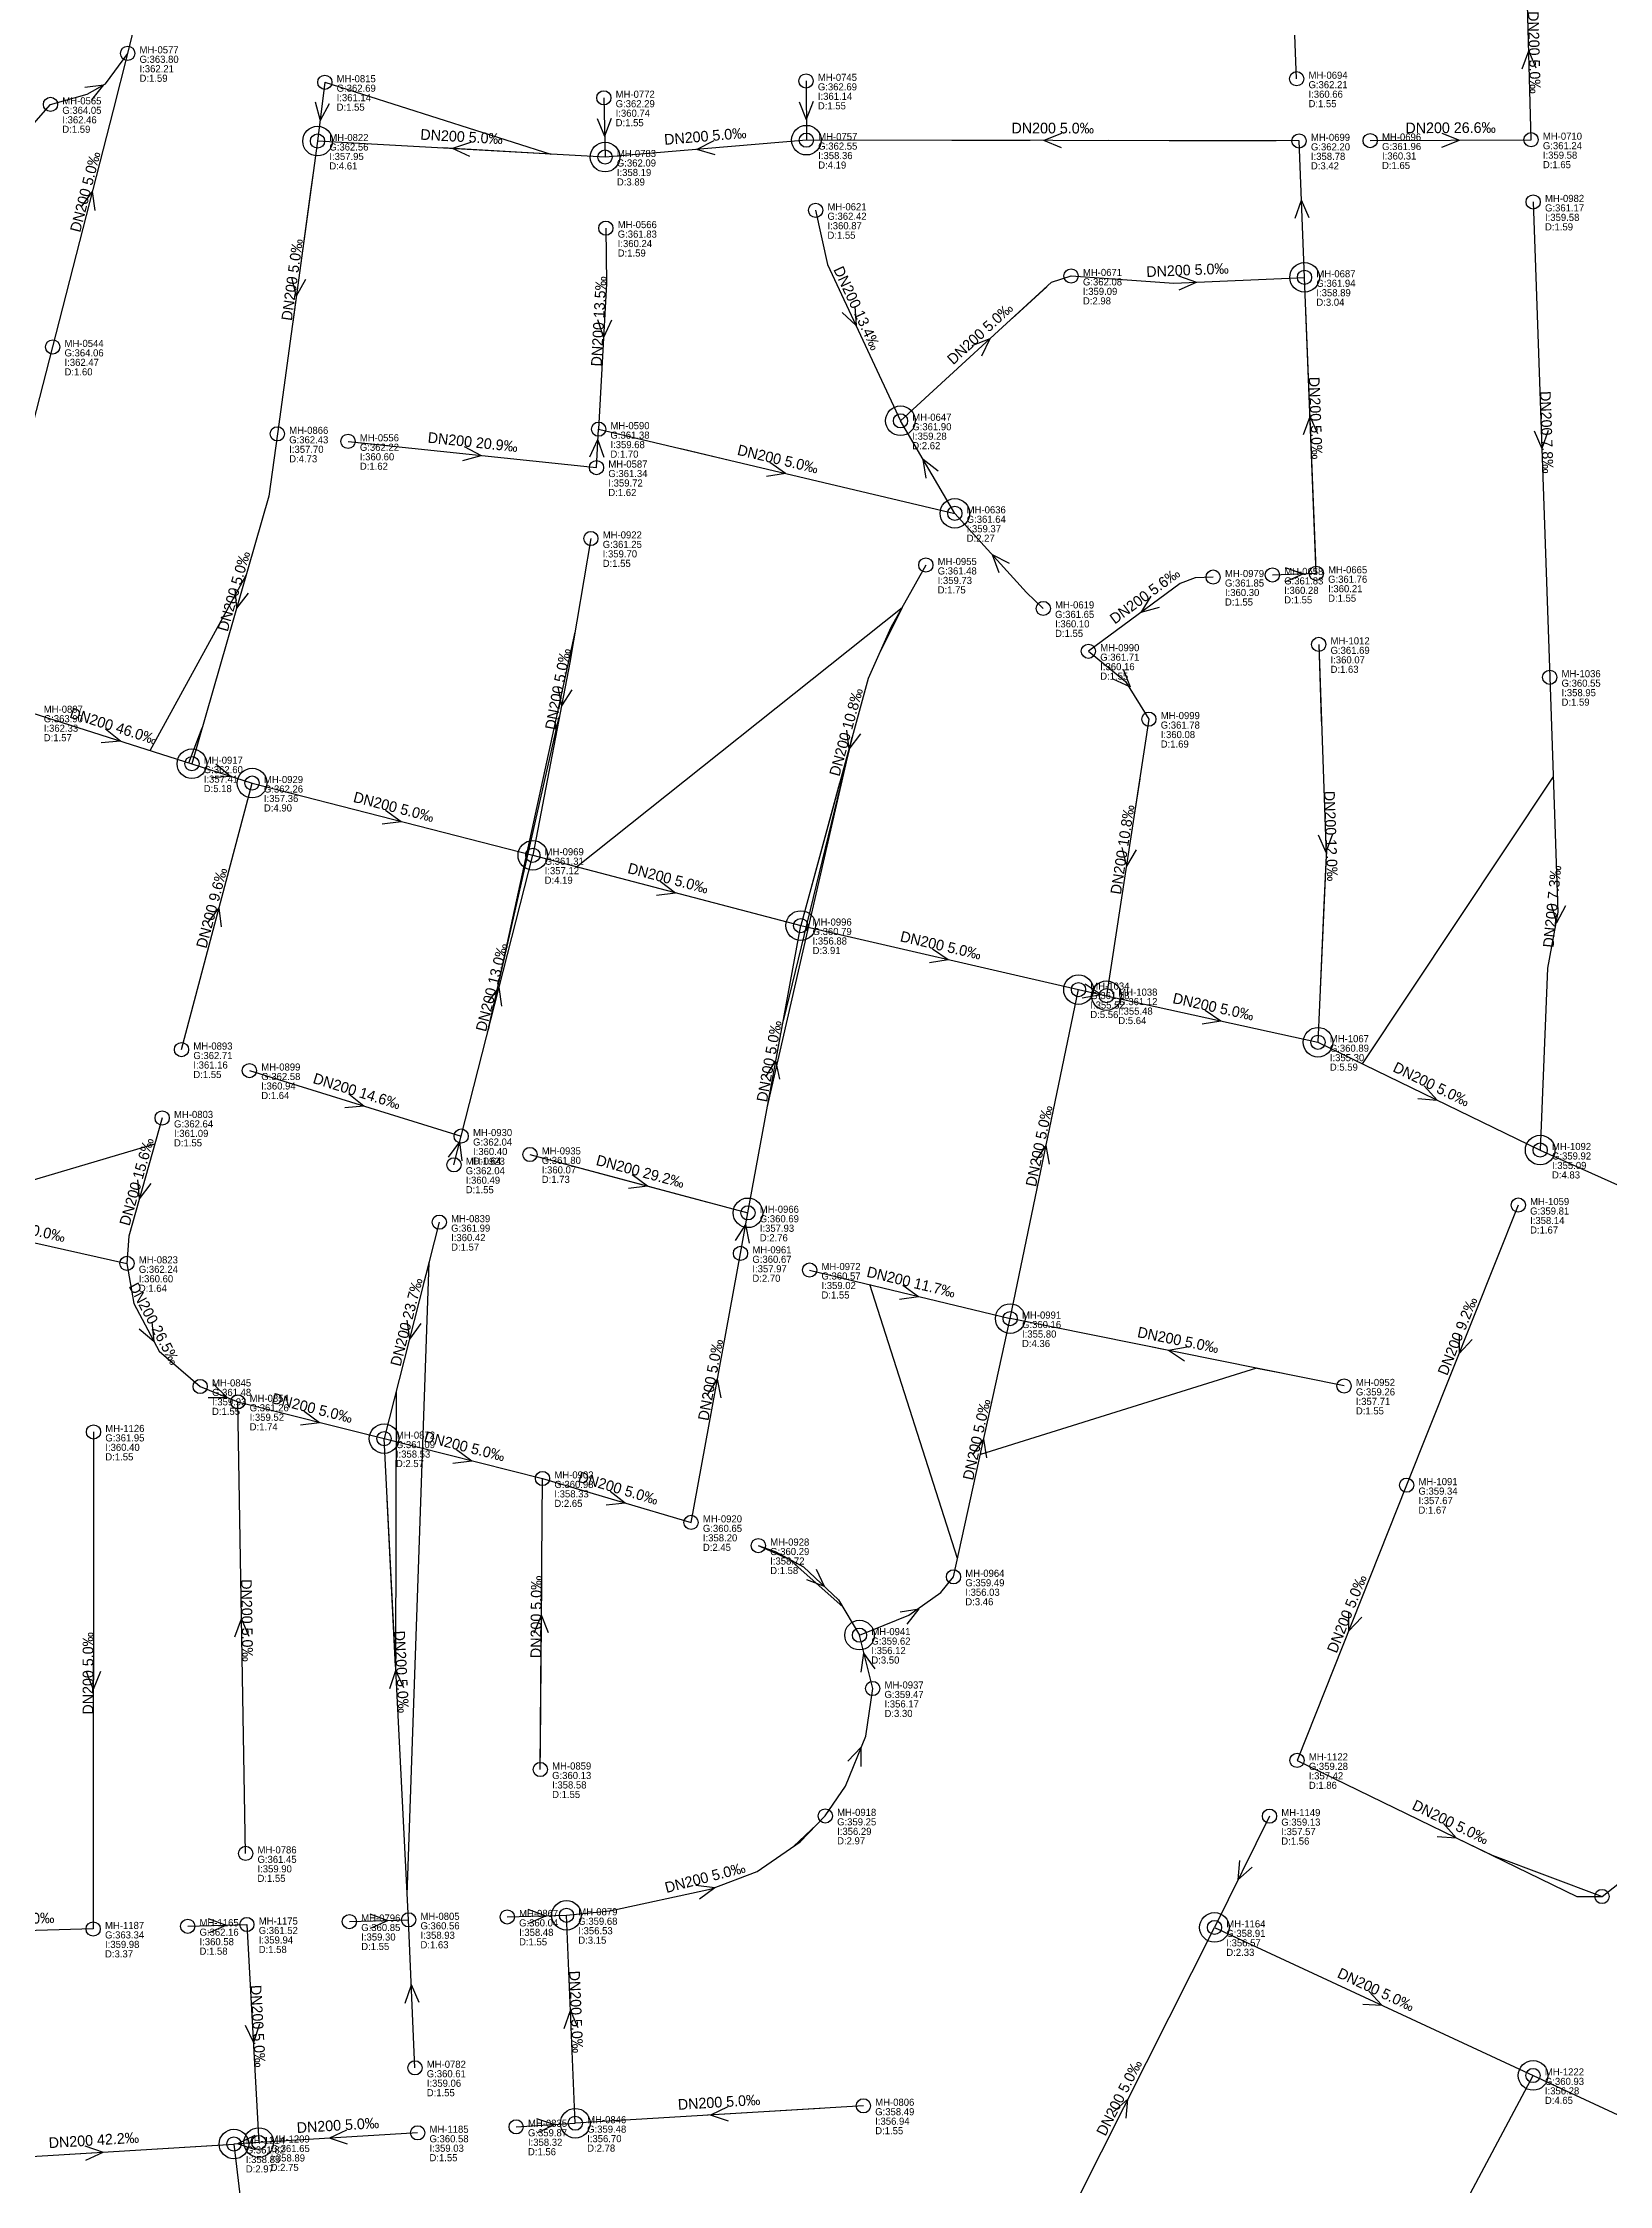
# Model space of a CAD drawing. Header units: metres. Extents: x 449913 to 451990, y 2566939 to 2570822.
# Drawn here: x 450294 to 450558.4, y 2568743.6 to 2569105.2 of the extents above; entities that cross this region are included whole.
import ezdxf
from ezdxf.enums import TextEntityAlignment as Align

# ---------------------------------------------------------------- set-up
doc = ezdxf.new("R2010")
doc.units = ezdxf.units.M
for name, color, linetype in [('SEW-DROP', 6, 'Continuous'), ('SEW-LABEL', 2, 'Continuous'), ('SEW-MH', 7, 'Continuous'), ('SEW-MH-LABEL', 8, 'Continuous'), ('SEW-PIPE-DN200', 3, 'Continuous'), ('SEW-RIDER', 8, 'Continuous')]:
    doc.layers.add(name, color=color, linetype=linetype)

msp = doc.modelspace()

# ---------------------------------------------------------------- linework, layer by layer
at = {"layer": 'SEW-DROP'}
for centre in [(450340.36, 2569088.61), (450422.87, 2569088.76), (450388.89, 2569085.91), (450506.95, 2569065.61), (450438.75, 2569041.4), (450447.93, 2569025.78), (450319.16, 2568983.53), (450329.32, 2568980.26), (450376.7, 2568968.07), (450376.7, 2568968.07), (450421.92, 2568956.21), (450421.92, 2568956.21), (450468.8, 2568945.4), (450473.52, 2568944.38), (450509.22, 2568936.52), (450546.72, 2568918.33), (450413.01, 2568907.73), (450457.27, 2568889.88), (450457.27, 2568889.88), (450351.59, 2568869.62), (450351.59, 2568869.62), (450431.84, 2568836.46), (450382.38, 2568789.18), (450491.75, 2568787.13), (450545.52, 2568762.15), (450383.87, 2568754.09), (450326.26, 2568750.58), (450330.45, 2568750.83)]:
    msp.add_circle(centre, 2.5, dxfattribs=at)
at = {"layer": 'SEW-LABEL'}
for p, q in [((450543.67, 2569100.82), (450544.79, 2569103.85)), ((450546.07, 2569100.89), (450544.79, 2569103.85)), ((450301.11, 2569097.68), (450304.31, 2569098.12)), ((450302.29, 2569095.59), (450304.31, 2569098.12)), ((450339.97, 2569095.21), (450340.79, 2569092.08)), ((450342.35, 2569094.91), (450340.79, 2569092.08)), ((450421.63, 2569095.25), (450422.85, 2569092.26)), ((450424.03, 2569095.27), (450422.85, 2569092.26)), ((450387.56, 2569092.39), (450388.82, 2569089.41)), ((450389.95, 2569092.44), (450388.82, 2569089.41)), ((450366.19, 2569088.38), (450363.13, 2569087.34)), ((450366.06, 2569085.98), (450363.13, 2569087.34)), ((450407.27, 2569088.66), (450404.38, 2569087.21)), ((450465.95, 2569089.89), (450462.95, 2569088.7)), ((450465.95, 2569087.49), (450462.95, 2569088.7)), ((450530.1, 2569089.95), (450533.11, 2569088.77)), ((450530.11, 2569087.55), (450533.11, 2569088.77)), ((450407.47, 2569086.27), (450404.38, 2569087.21)), ((450300.49, 2569077.47), (450302.4, 2569080.08)), ((450302.82, 2569076.88), (450302.4, 2569080.08)), ((450505.35, 2569075.57), (450506.43, 2569078.62)), ((450507.75, 2569075.67), (450506.43, 2569078.62)), ((450335.99, 2569065.55), (450336.77, 2569062.42)), ((450485.68, 2569065.89), (450488.73, 2569064.82)), ((450338.36, 2569065.22), (450336.77, 2569062.42)), ((450485.79, 2569063.49), (450488.73, 2569064.82)), ((450387.61, 2569058.51), (450388.64, 2569055.44)), ((450390, 2569058.37), (450388.64, 2569055.44)), ((450428.9, 2569059.68), (450431.25, 2569057.47)), ((450431.07, 2569060.69), (450431.25, 2569057.47)), ((450450.86, 2569054.13), (450453.88, 2569055.28)), ((450452.48, 2569052.37), (450453.88, 2569055.28)), ((450506.8, 2569039.08), (450507.88, 2569042.13)), ((450509.2, 2569039.18), (450507.88, 2569042.13)), ((450365.11, 2569037.07), (450367.97, 2569035.56)), ((450386.34, 2569035.31), (450387.7, 2569038.24)), ((450388.74, 2569035.18), (450387.7, 2569038.24)), ((450545.68, 2569039.68), (450546.98, 2569036.73)), ((450548.08, 2569039.77), (450546.98, 2569036.73)), ((450364.86, 2569034.68), (450367.97, 2569035.56)), ((450416.68, 2569034.4), (450419.32, 2569032.54)), ((450443.07, 2569031.69), (450442.58, 2569034.88)), ((450445.13, 2569032.9), (450442.58, 2569034.88)), ((450416.13, 2569032.06), (450419.32, 2569032.54)), ((450455.4, 2569015.73), (450454.27, 2569018.76)), ((450457.18, 2569017.34), (450454.27, 2569018.76)), ((450503.68, 2569016.66), (450506.72, 2569015.57)), ((450503.77, 2569014.27), (450506.72, 2569015.57)), ((450326.38, 2569012.98), (450326.7, 2569009.76)), ((450328.68, 2569012.31), (450326.7, 2569009.76)), ((450481.01, 2569011.8), (450479.32, 2569009.05)), ((450482.44, 2569009.87), (450479.32, 2569009.05)), ((450474.59, 2568997.87), (450477.51, 2568996.48)), ((450476.35, 2568999.5), (450477.51, 2568996.48)), ((450380.92, 2568996.47), (450381.53, 2568993.3)), ((450383.27, 2568996.02), (450381.53, 2568993.3)), ((450303.87, 2568987.13), (450307.09, 2568987.37)), ((450304.59, 2568989.42), (450307.09, 2568987.37)), ((450429.67, 2568989.2), (450430.04, 2568985.99)), ((450431.99, 2568988.57), (450430.04, 2568985.99)), ((450323.18, 2568983.5), (450325.67, 2568981.44)), ((450322.45, 2568981.21), (450325.67, 2568981.44)), ((450351.86, 2568975.71), (450354.47, 2568973.8)), ((450351.26, 2568973.38), (450354.47, 2568973.8)), ((450511.66, 2568971.63), (450510.56, 2568968.59)), ((450476.14, 2568969.38), (450476.88, 2568966.23)), ((450478.52, 2568969.01), (450476.88, 2568966.23)), ((450509.26, 2568971.55), (450510.56, 2568968.59)), ((450397.56, 2568961.36), (450400.76, 2568961.76)), ((450398.17, 2568963.69), (450400.76, 2568961.76)), ((450321.82, 2568956.63), (450323.75, 2568959.22)), ((450324.14, 2568956.02), (450323.75, 2568959.22)), ((450548.59, 2568959.75), (450549.5, 2568956.65)), ((450550.98, 2568959.53), (450549.5, 2568956.65)), ((450443.63, 2568949.97), (450446.82, 2568950.47)), ((450444.17, 2568952.31), (450446.82, 2568950.47)), ((450469.95, 2568946.38), (450472.63, 2568944.57)), ((450369.13, 2568943.22), (450371.03, 2568945.83)), ((450371.45, 2568942.63), (450371.03, 2568945.83)), ((450469.44, 2568944.03), (450472.63, 2568944.57)), ((450489.65, 2568939.6), (450492.84, 2568940.13)), ((450490.17, 2568941.94), (450492.84, 2568940.13)), ((450416.01, 2568930.71), (450417.74, 2568933.45)), ((450418.38, 2568930.28), (450417.74, 2568933.45)), ((450527.15, 2568929.16), (450529.32, 2568926.77)), ((450344.96, 2568925.51), (450348.18, 2568925.77)), ((450345.67, 2568927.8), (450348.18, 2568925.77)), ((450526.1, 2568927), (450529.32, 2568926.77)), ((450362.46, 2568917.1), (450364.37, 2568919.71)), ((450364.79, 2568916.51), (450364.37, 2568919.71)), ((450461.55, 2568916.42), (450463.34, 2568919.11)), ((450463.9, 2568915.93), (450463.34, 2568919.11)), ((450393.47, 2568914.2), (450396.06, 2568912.27)), ((450309.95, 2568913.32), (450310.28, 2568910.11)), ((450312.25, 2568912.67), (450310.28, 2568910.11)), ((450392.85, 2568911.88), (450396.06, 2568912.27)), ((450410.93, 2568903.05), (450412.65, 2568905.79)), ((450413.29, 2568902.62), (450412.65, 2568905.79)), ((450438.6, 2568893.16), (450441.8, 2568893.63)), ((450439.17, 2568895.5), (450441.8, 2568893.63)), ((450312.38, 2568889.3), (450312.73, 2568886.09)), ((450355.46, 2568889.64), (450355.88, 2568886.43)), ((450357.78, 2568889.04), (450355.88, 2568886.43)), ((450310.26, 2568888.17), (450312.73, 2568886.09)), ((450487.15, 2568885.08), (450483.97, 2568884.49)), ((450533.04, 2568887.24), (450533.05, 2568884.01)), ((450535.27, 2568886.35), (450533.05, 2568884.01)), ((450486.68, 2568882.72), (450483.97, 2568884.49)), ((450322.8, 2568878.81), (450325.12, 2568876.56)), ((450406.13, 2568876.93), (450407.85, 2568879.66)), ((450408.49, 2568876.49), (450407.85, 2568879.66)), ((450321.89, 2568876.59), (450325.12, 2568876.56)), ((450338.08, 2568874.26), (450340.7, 2568872.36)), ((450337.5, 2568871.93), (450340.7, 2568872.36)), ((450363.8, 2568867.79), (450366.42, 2568865.9)), ((450450.99, 2568866.89), (450452.81, 2568869.56)), ((450453.34, 2568866.37), (450452.81, 2568869.56)), ((450363.21, 2568865.46), (450366.42, 2568865.9)), ((450389.78, 2568860.77), (450392.31, 2568858.77)), ((450389.1, 2568858.47), (450392.31, 2568858.77)), ((450422.87, 2568845.87), (450425.89, 2568844.7)), ((450424.51, 2568847.62), (450425.89, 2568844.7)), ((450326.4, 2568836.2), (450327.54, 2568839.22)), ((450328.8, 2568836.25), (450327.54, 2568839.22)), ((450376.94, 2568836.85), (450378.16, 2568839.84)), ((450379.34, 2568836.83), (450378.16, 2568839.84)), ((450438.69, 2568840.4), (450441.89, 2568840.89)), ((450439.91, 2568838.33), (450441.89, 2568840.89)), ((450514.37, 2568840.38), (450514.38, 2568837.15)), ((450516.6, 2568839.49), (450514.38, 2568837.15)), ((450432.14, 2568830.21), (450432.59, 2568833.41)), ((450434.47, 2568830.79), (450432.59, 2568833.41)), ((450301.32, 2568830.31), (450302.52, 2568827.31)), ((450303.72, 2568830.31), (450302.52, 2568827.31)), ((450352.54, 2568827.46), (450353.59, 2568830.52)), ((450354.94, 2568827.58), (450353.59, 2568830.52)), ((450429.88, 2568815.21), (450432.12, 2568817.54)), ((450432.11, 2568814.31), (450432.12, 2568817.54)), ((450529.33, 2568802.49), (450532.55, 2568802.26)), ((450530.38, 2568804.65), (450532.55, 2568802.26)), ((450495.98, 2568798.4), (450495.72, 2568795.17)), ((450498.13, 2568797.33), (450495.72, 2568795.17)), ((450404.24, 2568794.26), (450407.44, 2568793.86)), ((450404.84, 2568791.94), (450407.44, 2568793.86)), ((450321.91, 2568788.63), (450324.94, 2568787.52)), ((450321.98, 2568786.23), (450324.94, 2568787.52)), ((450349.21, 2568789.42), (450352.24, 2568788.31)), ((450349.28, 2568787.02), (450352.24, 2568788.31)), ((450375.85, 2568790.2), (450378.88, 2568789.08)), ((450375.92, 2568787.8), (450378.88, 2568789.08)), ((450355.13, 2568774.37), (450356.21, 2568777.42)), ((450357.53, 2568774.48), (450356.21, 2568777.42)), ((450517.78, 2568776.36), (450519.99, 2568774.01)), ((450381.99, 2568770.09), (450383.06, 2568773.13)), ((450384.38, 2568770.19), (450383.06, 2568773.13)), ((450516.77, 2568774.18), (450519.99, 2568774.01)), ((450328.16, 2568770.66), (450329.53, 2568767.73)), ((450330.56, 2568770.79), (450329.53, 2568767.73)), ((450377.31, 2568754.89), (450380.37, 2568753.87)), ((450409.6, 2568756.85), (450406.68, 2568755.47)), ((450409.75, 2568754.45), (450406.68, 2568755.47)), ((450474.73, 2568756), (450477.15, 2568758.14)), ((450476.87, 2568754.92), (450477.15, 2568758.14)), ((450329.78, 2568751.99), (450326.86, 2568750.61)), ((450345.28, 2568752.94), (450342.36, 2568751.56)), ((450345.43, 2568750.54), (450342.36, 2568751.56)), ((450377.45, 2568752.49), (450380.37, 2568753.87)), ((450301.09, 2568750.25), (450304.16, 2568749.23)), ((450301.24, 2568747.85), (450304.16, 2568749.23)), ((450329.92, 2568749.6), (450326.86, 2568750.61))]:
    msp.add_line(p, q, dxfattribs=at)
at = {"layer": 'SEW-MH'}
for centre in [(450308.32, 2569103.41), (450341.59, 2569098.53), (450422.81, 2569098.76), (450505.62, 2569099.12), (450295.29, 2569094.8), (450388.68, 2569095.91), (450340.36, 2569088.61), (450422.87, 2569088.76), (450506.03, 2569088.63), (450518.03, 2569088.69), (450545.18, 2569088.83), (450388.89, 2569085.91), (450424.43, 2569076.92), (450545.54, 2569078.33), (450389.03, 2569073.91), (450467.55, 2569065.84), (450506.95, 2569065.61), (450295.66, 2569053.86), (450333.58, 2569039.19), (450387.8, 2569039.98), (450438.75, 2569041.4), (450345.51, 2569037.93), (450387.45, 2569033.5), (450447.93, 2569025.78), (450386.5, 2569021.54), (450443.03, 2569017.06), (450491.52, 2569015.02), (450501.52, 2569015.38), (450508.93, 2569015.66), (450462.85, 2569009.73), (450509.34, 2569003.66), (450470.47, 2569002.51), (450548.33, 2568998.12), (450480.68, 2568991.05), (450319.16, 2568983.53), (450329.32, 2568980.26), (450376.7, 2568968.07), (450421.92, 2568956.21), (450468.8, 2568945.4), (450473.52, 2568944.38), (450317.41, 2568935.28), (450509.22, 2568936.52), (450328.87, 2568931.74), (450314.14, 2568923.74), (450364.61, 2568920.68), (450376.21, 2568917.58), (450546.72, 2568918.33), (450363.38, 2568915.84), (450543.02, 2568909.04), (450360.91, 2568906.15), (450413.01, 2568907.73), (450308.2, 2568899.2), (450411.76, 2568900.89), (450423.42, 2568898.07), (450457.27, 2568889.88), (450320.56, 2568878.43), (450513.62, 2568878.51), (450326.91, 2568875.83), (450302.55, 2568870.75), (450351.59, 2568869.62), (450378.34, 2568862.9), (450524.18, 2568861.77), (450403.41, 2568855.48), (450414.76, 2568851.57), (450447.7, 2568846.3), (450431.84, 2568836.46), (450434.06, 2568827.45), (450505.68, 2568815.32), (450377.96, 2568813.78), (450426.06, 2568805.95), (450501.03, 2568805.91), (450328.23, 2568799.62), (450557.16, 2568792.36), (450302.5, 2568786.87), (450318.45, 2568787.33), (450328.44, 2568787.62), (450345.74, 2568788.12), (450355.74, 2568788.41), (450372.38, 2568788.9), (450382.38, 2568789.18), (450491.75, 2568787.13), (450356.8, 2568763.44), (450545.52, 2568762.15), (450373.88, 2568753.48), (450383.87, 2568754.09), (450432.49, 2568757.03), (450326.26, 2568750.58), (450330.45, 2568750.83), (450357.26, 2568752.47)]:
    msp.add_circle(centre, 1.2, dxfattribs=at)
at = {"layer": 'SEW-PIPE-DN200'}
for points in [[(450308.32, 2569103.41), (450311.35, 2569115.6)], [(450505.62, 2569099.12), (450504.97, 2569115.44)], [(450545.18, 2569088.83), (450544.48, 2569115.88)], [(450295.29, 2569094.8), (450295.29, 2569094.8), (450301.49, 2569096.53), (450304.55, 2569098.24), (450308.32, 2569103.41), (450308.32, 2569103.41)], [(450295.66, 2569053.86), (450305.94, 2569093.84), (450308.32, 2569103.41)], [(450341.59, 2569098.53), (450340.36, 2569088.61)], [(450422.81, 2569098.76), (450422.87, 2569088.76)], [(450282.5, 2569050.43), (450291.31, 2569090.21), (450295.29, 2569094.8)], [(450388.68, 2569095.91), (450388.89, 2569085.91)], [(450340.36, 2569088.61), (450333.58, 2569039.19)], [(450388.89, 2569085.91), (450340.36, 2569088.61)], [(450422.87, 2569088.76), (450388.89, 2569085.91)], [(450506.03, 2569088.63), (450422.87, 2569088.76)], [(450506.95, 2569065.61), (450506.03, 2569088.63)], [(450518.03, 2569088.69), (450545.18, 2569088.83)], [(450424.43, 2569076.92), (450426.44, 2569067.78), (450438.75, 2569041.4)], [(450545.54, 2569078.33), (450545.92, 2569067.29), (450548.33, 2568998.12)], [(450389.03, 2569073.91), (450389.14, 2569064.59), (450387.8, 2569039.98)], [(450438.75, 2569041.4), (450464.24, 2569064.78), (450467.55, 2569065.84)], [(450467.55, 2569065.84), (450467.55, 2569065.84), (450484.88, 2569064.65), (450506.95, 2569065.61), (450506.95, 2569065.61)], [(450508.93, 2569015.66), (450506.95, 2569065.61)], [(450280.72, 2568995.75), (450295.66, 2569053.86)], [(450447.93, 2569025.78), (450438.75, 2569041.4)], [(450333.58, 2569039.19), (450332.13, 2569028.66), (450319.16, 2568983.53)], [(450345.51, 2569037.93), (450387.45, 2569033.5)], [(450387.45, 2569033.5), (450387.8, 2569039.98)], [(450387.8, 2569039.98), (450447.93, 2569025.78)], [(450462.85, 2569009.73), (450460, 2569012.43), (450447.93, 2569025.78)], [(450386.5, 2569021.54), (450382.93, 2569000.62), (450376.7, 2568968.07)], [(450443.03, 2569017.06), (450437.1, 2569006.49), (450433.29, 2568997.92), (450421.92, 2568956.21)], [(450491.52, 2569015.02), (450488.49, 2569014.91), (450485.95, 2569013.95), (450470.47, 2569002.51)], [(450501.52, 2569015.38), (450508.93, 2569015.66)], [(450470.47, 2569002.51), (450476.71, 2568997.4), (450480.68, 2568991.05)], [(450509.34, 2569003.66), (450510.58, 2568968.03), (450509.22, 2568936.52)], [(450548.33, 2568998.12), (450549.71, 2568958.5), (450547.93, 2568949.03), (450546.72, 2568918.33)], [(450292.16, 2568992.12), (450319.16, 2568983.53)], [(450480.68, 2568991.05), (450480.68, 2568991.05), (450473.52, 2568944.38), (450473.52, 2568944.38)], [(450319.16, 2568983.53), (450329.32, 2568980.26)], [(450317.41, 2568935.28), (450329.32, 2568980.26)], [(450329.32, 2568980.26), (450376.7, 2568968.07)], [(450364.61, 2568920.68), (450376.7, 2568968.07)], [(450376.7, 2568968.07), (450421.92, 2568956.21)], [(450413.01, 2568907.73), (450421.92, 2568956.21)], [(450421.92, 2568956.21), (450468.8, 2568945.4)], [(450457.27, 2568889.88), (450468.8, 2568945.4)], [(450468.8, 2568945.4), (450473.52, 2568944.38)], [(450473.52, 2568944.38), (450509.22, 2568936.52)], [(450509.22, 2568936.52), (450546.72, 2568918.33)], [(450328.87, 2568931.74), (450364.61, 2568920.68)], [(450314.14, 2568923.74), (450308.49, 2568903.77), (450308.2, 2568899.2)], [(450363.38, 2568915.84), (450364.61, 2568920.68)], [(450376.21, 2568917.58), (450413.01, 2568907.73)], [(450546.72, 2568918.33), (450577.6, 2568904.46), (450586.52, 2568900.78), (450599.14, 2568898.02), (450608.37, 2568897.09), (450619.65, 2568896.82)], [(450272.04, 2568907.27), (450308.2, 2568899.2)], [(450411.76, 2568900.89), (450413.01, 2568907.73)], [(450543.02, 2568909.04), (450524.18, 2568861.77)], [(450360.91, 2568906.15), (450351.59, 2568869.62)], [(450403.41, 2568855.48), (450411.76, 2568900.89)], [(450308.2, 2568899.2), (450309.34, 2568892.43), (450313.64, 2568884.38), (450320.56, 2568878.43), (450320.56, 2568878.43)], [(450423.42, 2568898.07), (450457.27, 2568889.88)], [(450447.7, 2568846.3), (450447.7, 2568846.3), (450457.27, 2568889.88)], [(450513.62, 2568878.51), (450457.27, 2568889.88)], [(450320.56, 2568878.43), (450326.91, 2568875.83)], [(450326.91, 2568875.83), (450351.59, 2568869.62)], [(450328.23, 2568799.62), (450326.91, 2568875.83)], [(450302.55, 2568870.75), (450302.5, 2568786.87)], [(450355.74, 2568788.41), (450351.59, 2568869.62)], [(450351.59, 2568869.62), (450378.34, 2568862.9)], [(450377.96, 2568813.78), (450378.34, 2568862.9)], [(450378.34, 2568862.9), (450403.41, 2568855.48)], [(450524.18, 2568861.77), (450505.68, 2568815.32), (450505.68, 2568815.32)], [(450414.76, 2568851.57), (450417.6, 2568850.59), (450422.36, 2568847.99), (450428.3, 2568842.44), (450431.84, 2568836.46)], [(450431.84, 2568836.46), (450440.16, 2568839.82), (450445.59, 2568843.66), (450447.7, 2568846.3)], [(450434.06, 2568827.45), (450431.84, 2568836.46)], [(450426.06, 2568805.95), (450429.47, 2568810.99), (450432.88, 2568819.43), (450434.06, 2568827.45), (450434.06, 2568827.45)], [(450505.68, 2568815.32), (450552.92, 2568792.36), (450557.16, 2568792.36), (450557.16, 2568792.36)], [(450557.16, 2568792.36), (450583.08, 2568812.73), (450588.19, 2568815.4)], [(450382.38, 2568789.18), (450389.69, 2568789.96), (450406.86, 2568793.67), (450414.55, 2568796.58), (450421.85, 2568801.56), (450426.06, 2568805.95), (450426.06, 2568805.95)], [(450501.03, 2568805.91), (450491.75, 2568787.13)], [(450318.45, 2568787.33), (450328.44, 2568787.62)], [(450328.44, 2568787.62), (450330.45, 2568750.83)], [(450345.74, 2568788.12), (450355.74, 2568788.41)], [(450356.8, 2568763.44), (450355.74, 2568788.41)], [(450372.38, 2568788.9), (450382.38, 2568789.18)], [(450383.87, 2568754.09), (450382.38, 2568789.18)], [(450302.5, 2568786.87), (450275.52, 2568786.09)], [(450461.19, 2568726.48), (450491.75, 2568787.13)], [(450491.75, 2568787.13), (450545.52, 2568762.15)], [(450512.88, 2568700.89), (450545.52, 2568762.15)], [(450545.52, 2568762.15), (450608.16, 2568733.04)], [(450432.49, 2568757.03), (450383.87, 2568754.09)], [(450357.26, 2568752.47), (450330.45, 2568750.83)], [(450373.88, 2568753.48), (450383.87, 2568754.09)], [(450279.06, 2568747.7), (450303.18, 2568749.17), (450326.26, 2568750.58)], [(450330.45, 2568750.83), (450326.26, 2568750.58)], [(450326.26, 2568750.58), (450329.11, 2568726.48)]]:
    msp.add_lwpolyline(points, dxfattribs=at)
at = {"layer": 'SEW-RIDER'}
for points in [[(450341.59, 2569098.53), (450379.74, 2569086.42), (450361.47, 2569087.44)], [(450460.67, 2569088.7), (450453.44, 2569088.71), (450447.44, 2569088.72)], [(450502.17, 2569088.64), (450484.11, 2569088.66), (450473.84, 2569088.68)], [(450518.03, 2569088.69), (450518.03, 2569088.69)], [(450339.57, 2569082.85), (450339.19, 2569080.1), (450336.17, 2569058.07)], [(450457.58, 2569058.67), (450463.43, 2569064.03)], [(450508.84, 2569017.76), (450508.11, 2569036.17), (450507.17, 2569059.99)], [(450345.51, 2569037.93), (450352.29, 2569037.22)], [(450401.7, 2569036.7), (450410.37, 2569034.65)], [(450312.11, 2568985.77), (450328.31, 2569015.37), (450328.29, 2569015.29)], [(450384.06, 2568966.15), (450439.01, 2569009.89), (450435.08, 2569001.93)], [(450383.8, 2569005.73), (450369.19, 2568938.61), (450381.17, 2568991.42)], [(450509.34, 2569003.66), (450509.78, 2568991.03), (450509.81, 2568990.19)], [(450318.64, 2568983.69), (450320.9, 2568989.59)], [(450416.27, 2568925.47), (450430.58, 2568987.98), (450418.97, 2568940.14)], [(450428.48, 2568980.27), (450423.68, 2568962.65)], [(450479.14, 2568980.98), (450477.65, 2568971.26)], [(450516.73, 2568932.88), (450548.91, 2568981.28)], [(450510.58, 2568968.03), (450510.22, 2568959.69), (450509.61, 2568945.48)], [(450272.04, 2568907.27), (450312.9, 2568919.36)], [(450376.21, 2568917.58), (450388.98, 2568914.16), (450406.04, 2568909.6)], [(450355.52, 2568792.62), (450359.18, 2568899.37), (450358.26, 2568895.78)], [(450448.39, 2568849.42), (450433.6, 2568895.61), (450433.6, 2568895.61)], [(450483.16, 2568884.66), (450481.24, 2568885.04)], [(450498.82, 2568881.5), (450452.24, 2568866.96), (450452.3, 2568867.25)], [(450503.32, 2568880.59), (450502.71, 2568880.71), (450498.89, 2568881.48)], [(450353.64, 2568877.66), (450353.55, 2568831.19), (450352.11, 2568859.44)], [(450302.55, 2568870.75), (450302.55, 2568869.64), (450302.55, 2568869.59)], [(450378.28, 2568855.32), (450378.29, 2568856.94)], [(450302.54, 2568850.9), (450302.53, 2568835.5), (450302.52, 2568828.9)], [(450414.76, 2568851.57), (450419.99, 2568849.29), (450429.02, 2568841.23)], [(450377.96, 2568813.78), (450377.99, 2568817.78), (450378.2, 2568845.75)], [(450420.72, 2568800.79), (450424.64, 2568804.48)], [(450532.99, 2568802.05), (450538.63, 2568799.31), (450557.16, 2568792.36)], [(450425.18, 2568756.59), (450406.16, 2568755.44)], [(450279.06, 2568747.7), (450326.32, 2568750.58)]]:
    msp.add_lwpolyline(points, dxfattribs=at)

# ---------------------------------------------------------------- texts
at = {"layer": 'SEW-LABEL'}
for s, rotation, p in [('DN200 5.0‰', 271.4844, (450544.83, 2569103.55)), ('DN200 5.0‰', 359.9117, (450464.45, 2569089.9)), ('DN200 26.6‰', 0.2886, (450531.61, 2569089.96)), ('DN200 5.0‰', 356.8203, (450364.63, 2569088.46)), ('DN200 5.0‰', 4.7893, (450405.88, 2569088.54)), ('DN200 5.0‰', 75.5824, (450302.03, 2569079.83)), ('DN200 5.0‰', 82.1851, (450336.97, 2569065.1)), ('DN200 13.5‰', 86.8831, (450388.72, 2569058.14)), ('DN200 13.4‰', -64.9863, (450430.62, 2569060.03)), ('DN200 5.0‰', 2.4798, (450487.23, 2569065.95)), ('DN200 5.0‰', 42.5343, (450452.78, 2569055.46)), ('DN200 5.0‰', 272.2706, (450507.94, 2569041.83)), ('DN200 7.8‰', -88.005, (450546.93, 2569039.43)), ('DN200 20.9‰', -6.0304, (450366.48, 2569036.92)), ('DN200 5.0‰', -13.2902, (450417.86, 2569034.08)), ('DN200 5.0‰', 73.9667, (450327.11, 2569012.4)), ('DN200 5.6‰', 36.4899, (450480.52, 2569011.14)), ('DN200 5.0‰', 79.1687, (450381.81, 2568995.97)), ('DN200 10.8‰', 74.7443, (450430.44, 2568988.64)), ('DN200 46.0‰', -17.6461, (450305.66, 2568989.02)), ('DN200 5.0‰', -14.4273, (450353.01, 2568975.37)), ('DN200 10.8‰', 81.2781, (450477.1, 2568968.91)), ('DN200 12.0‰', -88.0114, (450510.51, 2568971.29)), ('DN200 9.6‰', 75.1636, (450323.37, 2568958.97)), ('DN200 5.0‰', -14.6986, (450399.31, 2568963.34)), ('DN200 7.3‰', 84.5502, (450549.64, 2568959.35)), ('DN200 5.0‰', -12.9935, (450445.36, 2568952.01)), ('DN200 13.0‰', 75.6879, (450370.66, 2568945.58)), ('DN200 5.0‰', -12.4054, (450491.37, 2568941.65)), ('DN200 5.0‰', 79.589, (450417.47, 2568933.17)), ('DN200 5.0‰', -25.8819, (450527.97, 2568928.63)), ('DN200 14.6‰', -17.1858, (450346.74, 2568927.41)), ('DN200 5.0‰', 78.2628, (450463.03, 2568918.84)), ('DN200 15.6‰', 74.1988, (450310.69, 2568912.75)), ('DN200 29.2‰', -14.9839, (450394.61, 2568913.86)), ('DN200 60.0‰', -12.5847, (450290.12, 2568904.43)), ('DN200 26.5‰', -61.9002, (450312.03, 2568888.61)), ('DN200 23.7‰', 75.6878, (450356.25, 2568889.09)), ('DN200 11.7‰', -13.5962, (450440.34, 2568895.18)), ('DN200 9.2‰', 68.276, (450533.6, 2568886.61)), ('DN200 5.0‰', 348.5868, (450485.44, 2568885.4)), ('DN200 5.0‰', 79.5889, (450407.58, 2568879.39)), ('DN200 5.0‰', -14.1134, (450339.25, 2568873.93)), ('DN200 5.0‰', 77.6235, (450452.49, 2568869.29)), ('DN200 5.0‰', -14.113, (450364.96, 2568867.46)), ('DN200 5.0‰', -16.4772, (450390.87, 2568860.39)), ('DN200 5.0‰', 270.9976, (450327.57, 2568838.92)), ('DN200 5.0‰', 89.5619, (450378.15, 2568839.54)), ('DN200 5.0‰', 68.276, (450514.93, 2568839.75)), ('DN200 5.0‰', 89.9628, (450302.52, 2568830.01)), ('DN200 5.0‰', 272.9268, (450353.66, 2568830.22)), ('DN200 5.0‰', -25.9207, (450531.2, 2568804.11)), ('DN200 5.0‰', 14.5485, (450405.99, 2568794.68)), ('DN200 5.0‰', 1.6604, (450289.01, 2568787.68)), ('DN200 5.0‰', -24.9215, (450518.63, 2568775.84)), ('DN200 5.0‰', -86.8815, (450329.44, 2568770.43)), ('DN200 5.0‰', 272.4278, (450383.12, 2568772.84)), ('DN200 5.0‰', 63.2605, (450476.47, 2568758)), ('DN200 5.0‰', 3.468, (450408.18, 2568756.76)), ('DN200 5.0‰', 3.4869, (450343.85, 2568752.85)), ('DN200 42.2‰', 3.487, (450302.66, 2568750.34))]:
    msp.add_text(s, height=1.8, rotation=rotation, dxfattribs=at).set_placement(p, align=Align.CENTER)
at = {"layer": 'SEW-MH-LABEL'}
for s, p in [('G:363.80', (450310.32, 2569101.81)), ('MH-0577', (450310.32, 2569103.41)), ('D:1.59', (450310.32, 2569098.61)), ('I:362.21', (450310.32, 2569100.21)), ('G:362.69', (450343.59, 2569096.93)), ('MH-0815', (450343.59, 2569098.53)), ('G:362.69', (450424.81, 2569097.16)), ('MH-0745', (450424.81, 2569098.76)), ('G:362.21', (450507.62, 2569097.52)), ('MH-0694', (450507.62, 2569099.12)), ('MH-0565', (450297.29, 2569094.8)), ('D:1.55', (450343.59, 2569093.73)), ('I:361.14', (450343.59, 2569095.33)), ('G:362.29', (450390.68, 2569094.31)), ('MH-0772', (450390.68, 2569095.91)), ('D:1.55', (450424.81, 2569093.96)), ('I:361.14', (450424.81, 2569095.56)), ('D:1.55', (450507.62, 2569094.32)), ('I:360.66', (450507.62, 2569095.92)), ('G:364.05', (450297.29, 2569093.2)), ('D:1.59', (450297.29, 2569090)), ('I:362.46', (450297.29, 2569091.6)), ('D:1.55', (450390.68, 2569091.11)), ('I:360.74', (450390.68, 2569092.71)), ('G:362.56', (450342.36, 2569087.01)), ('MH-0822', (450342.36, 2569088.61)), ('G:362.55', (450424.87, 2569087.16)), ('MH-0757', (450424.87, 2569088.76)), ('G:362.20', (450508.03, 2569087.03)), ('MH-0699', (450508.03, 2569088.63)), ('G:361.96', (450520.03, 2569087.09)), ('MH-0696', (450520.03, 2569088.69)), ('G:361.24', (450547.18, 2569087.23)), ('MH-0710', (450547.18, 2569088.83)), ('D:4.61', (450342.36, 2569083.81)), ('I:357.95', (450342.36, 2569085.41)), ('G:362.09', (450390.89, 2569084.31)), ('MH-0783', (450390.89, 2569085.91)), ('I:358.19', (450390.89, 2569082.71)), ('D:4.19', (450424.87, 2569083.96)), ('I:358.36', (450424.87, 2569085.56)), ('D:3.42', (450508.03, 2569083.83)), ('I:358.78', (450508.03, 2569085.43)), ('D:1.65', (450520.03, 2569083.89)), ('I:360.31', (450520.03, 2569085.49)), ('D:1.65', (450547.18, 2569084.03)), ('I:359.58', (450547.18, 2569085.63)), ('D:3.89', (450390.89, 2569081.11)), ('G:362.42', (450426.43, 2569075.32)), ('MH-0621', (450426.43, 2569076.92)), ('G:361.17', (450547.54, 2569076.73)), ('MH-0982', (450547.54, 2569078.33)), ('G:361.83', (450391.03, 2569072.31)), ('MH-0566', (450391.03, 2569073.91)), ('D:1.55', (450426.43, 2569072.12)), ('I:360.87', (450426.43, 2569073.72)), ('D:1.59', (450547.54, 2569073.53)), ('I:359.58', (450547.54, 2569075.13)), ('D:1.59', (450391.03, 2569069.11)), ('I:360.24', (450391.03, 2569070.71)), ('MH-0671', (450469.55, 2569065.84)), ('MH-0687', (450508.95, 2569065.61)), ('G:362.08', (450469.55, 2569064.24)), ('D:2.98', (450469.55, 2569061.04)), ('I:359.09', (450469.55, 2569062.64)), ('G:361.94', (450508.95, 2569064.01)), ('D:3.04', (450508.95, 2569060.81)), ('I:358.89', (450508.95, 2569062.41)), ('MH-0544', (450297.66, 2569053.86)), ('G:364.06', (450297.66, 2569052.26)), ('I:362.47', (450297.66, 2569050.66)), ('D:1.60', (450297.66, 2569049.06)), ('MH-0866', (450335.58, 2569039.19)), ('MH-0590', (450389.8, 2569039.98)), ('G:361.90', (450440.75, 2569039.8)), ('MH-0647', (450440.75, 2569041.4)), ('G:362.43', (450335.58, 2569037.59)), ('I:357.70', (450335.58, 2569035.99)), ('G:362.22', (450347.51, 2569036.33)), ('MH-0556', (450347.51, 2569037.93)), ('G:361.38', (450389.8, 2569038.38)), ('I:359.68', (450389.8, 2569036.78)), ('D:2.62', (450440.75, 2569036.6)), ('I:359.28', (450440.75, 2569038.2)), ('D:4.73', (450335.58, 2569034.39)), ('D:1.62', (450347.51, 2569033.13)), ('I:360.60', (450347.51, 2569034.73)), ('G:361.34', (450389.45, 2569031.9)), ('MH-0587', (450389.45, 2569033.5)), ('D:1.70', (450389.8, 2569035.18)), ('D:1.62', (450389.45, 2569028.7)), ('I:359.72', (450389.45, 2569030.3)), ('MH-0636', (450449.93, 2569025.78)), ('MH-0922', (450388.5, 2569021.54)), ('G:361.64', (450449.93, 2569024.18)), ('D:2.27', (450449.93, 2569020.98)), ('I:359.37', (450449.93, 2569022.58)), ('G:361.25', (450388.5, 2569019.94)), ('I:359.70', (450388.5, 2569018.34)), ('D:1.55', (450388.5, 2569016.74)), ('G:361.48', (450445.03, 2569015.46)), ('MH-0955', (450445.03, 2569017.06)), ('I:359.73', (450445.03, 2569013.86)), ('MH-0979', (450493.52, 2569015.02)), ('G:361.83', (450503.52, 2569013.78)), ('MH-0658', (450503.52, 2569015.38)), ('G:361.76', (450510.93, 2569014.06)), ('MH-0665', (450510.93, 2569015.66)), ('D:1.75', (450445.03, 2569012.26)), ('G:361.85', (450493.52, 2569013.42)), ('D:1.55', (450493.52, 2569010.22)), ('I:360.30', (450493.52, 2569011.82)), ('D:1.55', (450503.52, 2569010.58)), ('I:360.28', (450503.52, 2569012.18)), ('D:1.55', (450510.93, 2569010.86)), ('I:360.21', (450510.93, 2569012.46)), ('G:361.65', (450464.85, 2569008.13)), ('MH-0619', (450464.85, 2569009.73)), ('I:360.10', (450464.85, 2569006.53)), ('D:1.55', (450464.85, 2569004.93)), ('MH-1012', (450511.34, 2569003.66)), ('G:361.71', (450472.47, 2569000.91)), ('MH-0990', (450472.47, 2569002.51)), ('I:360.16', (450472.47, 2568999.31)), ('G:361.69', (450511.34, 2569002.06)), ('I:360.07', (450511.34, 2569000.46)), ('D:1.55', (450472.47, 2568997.71)), ('D:1.63', (450511.34, 2568998.86)), ('G:360.55', (450550.33, 2568996.52)), ('MH-1036', (450550.33, 2568998.12)), ('MH-0897', (450294.16, 2568992.12)), ('D:1.59', (450550.33, 2568993.32)), ('I:358.95', (450550.33, 2568994.92)), ('G:363.90', (450294.16, 2568990.52)), ('I:362.33', (450294.16, 2568988.92)), ('G:361.78', (450482.68, 2568989.45)), ('MH-0999', (450482.68, 2568991.05)), ('D:1.57', (450294.16, 2568987.32)), ('D:1.69', (450482.68, 2568986.25)), ('I:360.08', (450482.68, 2568987.85)), ('G:362.60', (450321.16, 2568981.93)), ('MH-0917', (450321.16, 2568983.53)), ('D:5.18', (450321.16, 2568978.73)), ('I:357.41', (450321.16, 2568980.33)), ('G:362.26', (450331.32, 2568978.66)), ('MH-0929', (450331.32, 2568980.26)), ('D:4.90', (450331.32, 2568975.46)), ('I:357.36', (450331.32, 2568977.06)), ('MH-0969', (450378.7, 2568968.07)), ('G:361.31', (450378.7, 2568966.47)), ('D:4.19', (450378.7, 2568963.27)), ('I:357.12', (450378.7, 2568964.87)), ('MH-0996', (450423.92, 2568956.21)), ('G:360.79', (450423.92, 2568954.61)), ('I:356.88', (450423.92, 2568953.01)), ('D:3.91', (450423.92, 2568951.41)), ('MH-1034', (450470.8, 2568945.4)), ('G:361.08', (450470.8, 2568943.8)), ('I:355.52', (450470.8, 2568942.2)), ('G:361.12', (450475.52, 2568942.78)), ('MH-1038', (450475.52, 2568944.38)), ('D:5.56', (450470.8, 2568940.6)), ('D:5.64', (450475.52, 2568939.58)), ('I:355.48', (450475.52, 2568941.18)), ('MH-0893', (450319.41, 2568935.28)), ('G:360.89', (450511.22, 2568934.92)), ('MH-1067', (450511.22, 2568936.52)), ('G:362.71', (450319.41, 2568933.68)), ('I:361.16', (450319.41, 2568932.08)), ('MH-0899', (450330.87, 2568931.74)), ('D:5.59', (450511.22, 2568931.72)), ('I:355.30', (450511.22, 2568933.32)), ('D:1.55', (450319.41, 2568930.48)), ('G:362.58', (450330.87, 2568930.14)), ('I:360.94', (450330.87, 2568928.54)), ('MH-0803', (450316.14, 2568923.74)), ('D:1.64', (450330.87, 2568926.94)), ('G:362.64', (450316.14, 2568922.14)), ('I:361.09', (450316.14, 2568920.54)), ('MH-0930', (450366.61, 2568920.68)), ('D:1.55', (450316.14, 2568918.94)), ('G:362.04', (450366.61, 2568919.08)), ('I:360.40', (450366.61, 2568917.48)), ('MH-0935', (450378.21, 2568917.58)), ('G:359.92', (450548.72, 2568916.73)), ('MH-1092', (450548.72, 2568918.33)), ('G:362.04', (450365.38, 2568914.24)), ('MH-0923', (450365.38, 2568915.84)), ('I:360.49', (450365.38, 2568912.64)), ('D:1.64', (450366.61, 2568915.88)), ('G:361.80', (450378.21, 2568915.98)), ('D:1.73', (450378.21, 2568912.78)), ('I:360.07', (450378.21, 2568914.38)), ('D:4.83', (450548.72, 2568913.53)), ('I:355.09', (450548.72, 2568915.13)), ('D:1.55', (450365.38, 2568911.04)), ('MH-1059', (450545.02, 2568909.04)), ('MH-0839', (450362.91, 2568906.15)), ('G:360.69', (450415.01, 2568906.13)), ('MH-0966', (450415.01, 2568907.73)), ('G:359.81', (450545.02, 2568907.44)), ('I:358.14', (450545.02, 2568905.84)), ('G:361.99', (450362.91, 2568904.55)), ('I:360.42', (450362.91, 2568902.95)), ('D:2.76', (450415.01, 2568902.93)), ('I:357.93', (450415.01, 2568904.53)), ('D:1.67', (450545.02, 2568904.24)), ('MH-0823', (450310.2, 2568899.2)), ('D:1.57', (450362.91, 2568901.35)), ('G:360.67', (450413.76, 2568899.29)), ('MH-0961', (450413.76, 2568900.89)), ('MH-0972', (450425.42, 2568898.07)), ('G:362.24', (450310.2, 2568897.6)), ('I:360.60', (450310.2, 2568896)), ('D:2.70', (450413.76, 2568896.09)), ('I:357.97', (450413.76, 2568897.69)), ('G:360.57', (450425.42, 2568896.47)), ('I:359.02', (450425.42, 2568894.87)), ('D:1.64', (450310.2, 2568894.4)), ('D:1.55', (450425.42, 2568893.27)), ('G:360.16', (450459.27, 2568888.28)), ('MH-0991', (450459.27, 2568889.88)), ('D:4.36', (450459.27, 2568885.08)), ('I:355.80', (450459.27, 2568886.68)), ('G:361.48', (450322.56, 2568876.83)), ('MH-0845', (450322.56, 2568878.43)), ('G:359.26', (450515.62, 2568876.91)), ('MH-0952', (450515.62, 2568878.51)), ('D:1.55', (450322.56, 2568873.63)), ('I:359.93', (450322.56, 2568875.23)), ('G:361.26', (450328.91, 2568874.23)), ('MH-0854', (450328.91, 2568875.83)), ('D:1.55', (450515.62, 2568873.71)), ('I:357.71', (450515.62, 2568875.31)), ('G:361.95', (450304.55, 2568869.15)), ('MH-1126', (450304.55, 2568870.75)), ('D:1.74', (450328.91, 2568871.03)), ('I:359.52', (450328.91, 2568872.63)), ('MH-0872', (450353.59, 2568869.62)), ('D:1.55', (450304.55, 2568865.95)), ('I:360.40', (450304.55, 2568867.55)), ('G:361.09', (450353.59, 2568868.02)), ('I:358.53', (450353.59, 2568866.42)), ('D:2.57', (450353.59, 2568864.82)), ('MH-0902', (450380.34, 2568862.9)), ('G:360.98', (450380.34, 2568861.3)), ('I:358.33', (450380.34, 2568859.7)), ('G:359.34', (450526.18, 2568860.17)), ('MH-1091', (450526.18, 2568861.77)), ('I:357.67', (450526.18, 2568858.57)), ('D:2.65', (450380.34, 2568858.1)), ('MH-0920', (450405.41, 2568855.48)), ('D:1.67', (450526.18, 2568856.97)), ('G:360.65', (450405.41, 2568853.88)), ('I:358.20', (450405.41, 2568852.28)), ('MH-0928', (450416.76, 2568851.57)), ('D:2.45', (450405.41, 2568850.68)), ('G:360.29', (450416.76, 2568849.97)), ('I:358.72', (450416.76, 2568848.37)), ('D:1.58', (450416.76, 2568846.77)), ('G:359.49', (450449.7, 2568844.7)), ('MH-0964', (450449.7, 2568846.3)), ('D:3.46', (450449.7, 2568841.5)), ('I:356.03', (450449.7, 2568843.1)), ('G:359.62', (450433.84, 2568834.86)), ('MH-0941', (450433.84, 2568836.46)), ('I:356.12', (450433.84, 2568833.26)), ('D:3.50', (450433.84, 2568831.66)), ('G:359.47', (450436.06, 2568825.85)), ('MH-0937', (450436.06, 2568827.45)), ('D:3.30', (450436.06, 2568822.65)), ('I:356.17', (450436.06, 2568824.25)), ('MH-1122', (450507.68, 2568815.32)), ('G:360.13', (450379.96, 2568812.18)), ('MH-0859', (450379.96, 2568813.78)), ('G:359.28', (450507.68, 2568813.72)), ('I:357.42', (450507.68, 2568812.12)), ('D:1.55', (450379.96, 2568808.98)), ('I:358.58', (450379.96, 2568810.58)), ('D:1.86', (450507.68, 2568810.52)), ('G:359.25', (450428.06, 2568804.35)), ('MH-0918', (450428.06, 2568805.95)), ('G:359.13', (450503.03, 2568804.31)), ('MH-1149', (450503.03, 2568805.91)), ('D:2.97', (450428.06, 2568801.15)), ('I:356.29', (450428.06, 2568802.75)), ('D:1.56', (450503.03, 2568801.11)), ('I:357.57', (450503.03, 2568802.71)), ('G:361.45', (450330.23, 2568798.02)), ('MH-0786', (450330.23, 2568799.62)), ('D:1.55', (450330.23, 2568794.82)), ('I:359.90', (450330.23, 2568796.42)), ('MH-1187', (450304.5, 2568786.87)), ('MH-1165', (450320.45, 2568787.33)), ('G:361.52', (450330.44, 2568786.02)), ('MH-1175', (450330.44, 2568787.62)), ('G:360.85', (450347.74, 2568786.52)), ('MH-0796', (450347.74, 2568788.12)), ('G:360.56', (450357.74, 2568786.81)), ('MH-0805', (450357.74, 2568788.41)), ('G:360.04', (450374.38, 2568787.3)), ('MH-0867', (450374.38, 2568788.9)), ('G:359.68', (450384.38, 2568787.58)), ('MH-0879', (450384.38, 2568789.18)), ('I:356.53', (450384.38, 2568785.98)), ('MH-1164', (450493.75, 2568787.13)), ('G:363.34', (450304.5, 2568785.27)), ('I:359.98', (450304.5, 2568783.67)), ('G:362.16', (450320.45, 2568785.73)), ('D:1.58', (450320.45, 2568782.53)), ('I:360.58', (450320.45, 2568784.13)), ('D:1.58', (450330.44, 2568782.82)), ('I:359.94', (450330.44, 2568784.42)), ('D:1.55', (450347.74, 2568783.32)), ('I:359.30', (450347.74, 2568784.92)), ('D:1.63', (450357.74, 2568783.61)), ('I:358.93', (450357.74, 2568785.21)), ('D:1.55', (450374.38, 2568784.1)), ('I:358.48', (450374.38, 2568785.7)), ('D:3.15', (450384.38, 2568784.38)), ('G:358.91', (450493.75, 2568785.53)), ('D:2.33', (450493.75, 2568782.33)), ('I:356.57', (450493.75, 2568783.93)), ('D:3.37', (450304.5, 2568782.07)), ('G:360.61', (450358.8, 2568761.84)), ('MH-0782', (450358.8, 2568763.44)), ('MH-1222', (450547.52, 2568762.15)), ('D:1.55', (450358.8, 2568758.64)), ('I:359.06', (450358.8, 2568760.24)), ('MH-0806', (450434.49, 2568757.03)), ('G:360.93', (450547.52, 2568760.55)), ('D:4.65', (450547.52, 2568757.35)), ('I:356.28', (450547.52, 2568758.95)), ('MH-0835', (450375.88, 2568753.48)), ('MH-0846', (450385.87, 2568754.09)), ('G:358.49', (450434.49, 2568755.43)), ('I:356.94', (450434.49, 2568753.83)), ('MH-1214', (450328.26, 2568750.58)), ('MH-1209', (450332.45, 2568750.83)), ('G:360.58', (450359.26, 2568750.87)), ('MH-1185', (450359.26, 2568752.47)), ('G:359.87', (450375.88, 2568751.88)), ('I:358.32', (450375.88, 2568750.28)), ('G:359.48', (450385.87, 2568752.49)), ('I:356.70', (450385.87, 2568750.89)), ('D:1.55', (450434.49, 2568752.23)), ('G:361.82', (450328.26, 2568748.98)), ('I:358.85', (450328.26, 2568747.38)), ('G:361.65', (450332.45, 2568749.23)), ('I:358.89', (450332.45, 2568747.63)), ('D:1.55', (450359.26, 2568747.67)), ('I:359.03', (450359.26, 2568749.27)), ('D:1.56', (450375.88, 2568748.68)), ('D:2.78', (450385.87, 2568749.29)), ('D:2.97', (450328.26, 2568745.78)), ('D:2.75', (450332.45, 2568746.03))]:
    msp.add_text(s, height=1.2, dxfattribs=at).set_placement(p)

doc.saveas('drawing.dxf')
